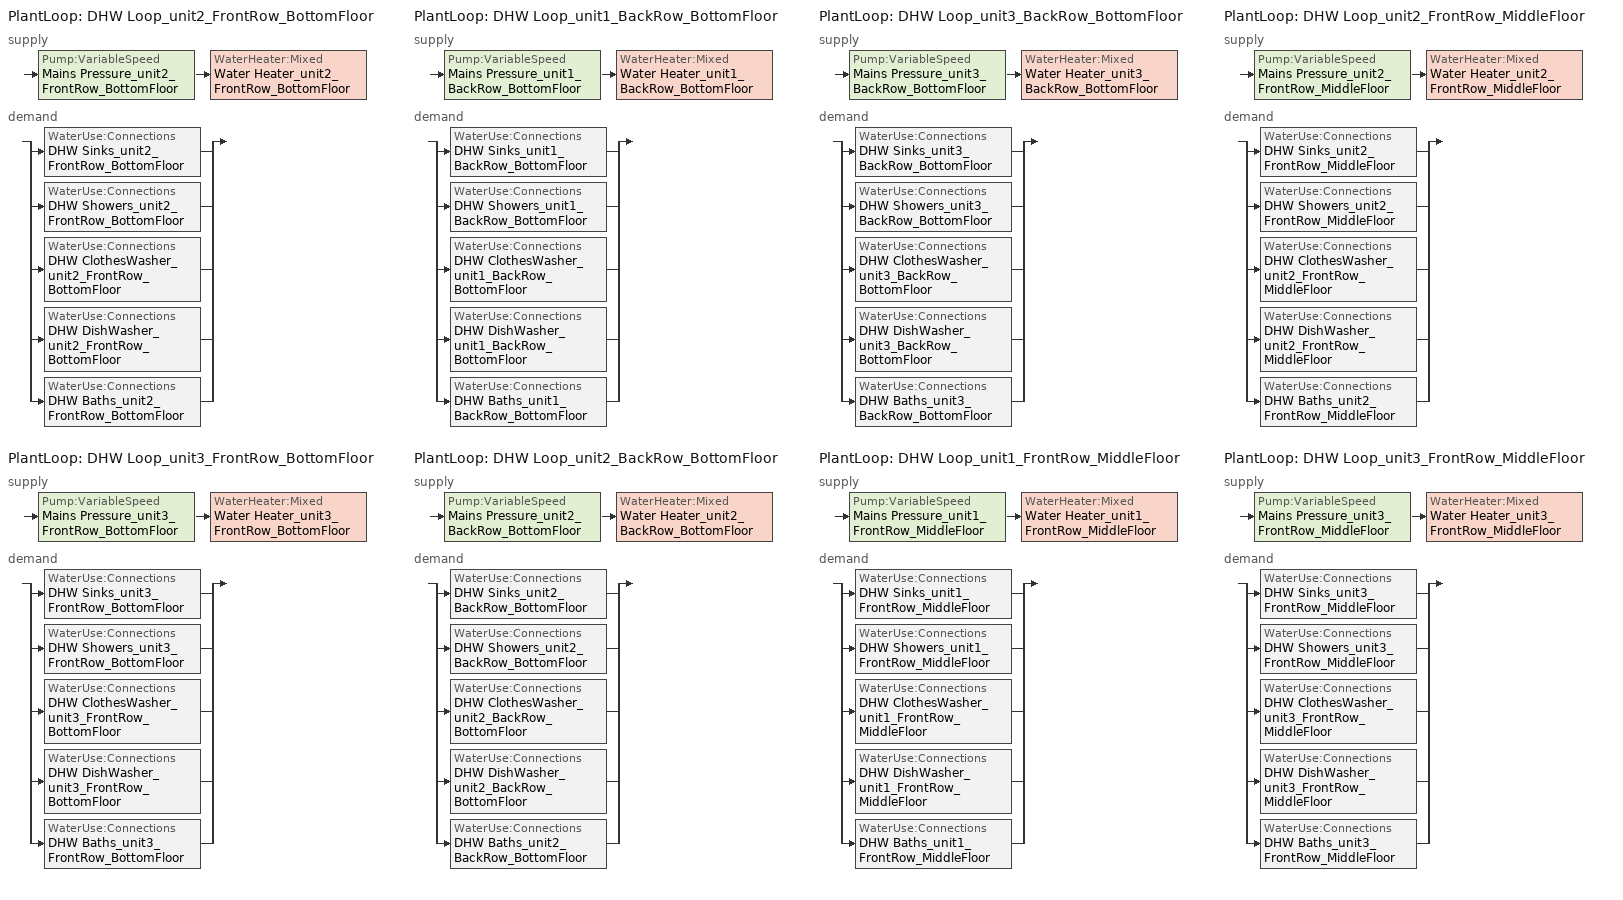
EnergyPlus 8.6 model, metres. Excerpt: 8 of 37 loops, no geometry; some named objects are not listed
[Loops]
PlantLoop 'DHW Loop_unit2_FrontRow_BottomFloor'
 supply: Pump:VariableSpeed 'Mains Pressure_unit2_FrontRow_BottomFloor' > WaterHeater:Mixed 'Water Heater_unit2_FrontRow_BottomFloor'
 demand: split
  | WaterUse:Connections 'DHW Sinks_unit2_FrontRow_BottomFloor'
  | WaterUse:Connections 'DHW Showers_unit2_FrontRow_BottomFloor'
  | WaterUse:Connections 'DHW ClothesWasher_unit2_FrontRow_BottomFloor'
  | WaterUse:Connections 'DHW DishWasher_unit2_FrontRow_BottomFloor'
  | WaterUse:Connections 'DHW Baths_unit2_FrontRow_BottomFloor'
PlantLoop 'DHW Loop_unit3_FrontRow_BottomFloor'
 supply: Pump:VariableSpeed 'Mains Pressure_unit3_FrontRow_BottomFloor' > WaterHeater:Mixed 'Water Heater_unit3_FrontRow_BottomFloor'
 demand: split
  | WaterUse:Connections 'DHW Sinks_unit3_FrontRow_BottomFloor'
  | WaterUse:Connections 'DHW Showers_unit3_FrontRow_BottomFloor'
  | WaterUse:Connections 'DHW ClothesWasher_unit3_FrontRow_BottomFloor'
  | WaterUse:Connections 'DHW DishWasher_unit3_FrontRow_BottomFloor'
  | WaterUse:Connections 'DHW Baths_unit3_FrontRow_BottomFloor'
PlantLoop 'DHW Loop_unit1_BackRow_BottomFloor'
 supply: Pump:VariableSpeed 'Mains Pressure_unit1_BackRow_BottomFloor' > WaterHeater:Mixed 'Water Heater_unit1_BackRow_BottomFloor'
 demand: split
  | WaterUse:Connections 'DHW Sinks_unit1_BackRow_BottomFloor'
  | WaterUse:Connections 'DHW Showers_unit1_BackRow_BottomFloor'
  | WaterUse:Connections 'DHW ClothesWasher_unit1_BackRow_BottomFloor'
  | WaterUse:Connections 'DHW DishWasher_unit1_BackRow_BottomFloor'
  | WaterUse:Connections 'DHW Baths_unit1_BackRow_BottomFloor'
PlantLoop 'DHW Loop_unit2_BackRow_BottomFloor'
 supply: Pump:VariableSpeed 'Mains Pressure_unit2_BackRow_BottomFloor' > WaterHeater:Mixed 'Water Heater_unit2_BackRow_BottomFloor'
 demand: split
  | WaterUse:Connections 'DHW Sinks_unit2_BackRow_BottomFloor'
  | WaterUse:Connections 'DHW Showers_unit2_BackRow_BottomFloor'
  | WaterUse:Connections 'DHW ClothesWasher_unit2_BackRow_BottomFloor'
  | WaterUse:Connections 'DHW DishWasher_unit2_BackRow_BottomFloor'
  | WaterUse:Connections 'DHW Baths_unit2_BackRow_BottomFloor'
PlantLoop 'DHW Loop_unit3_BackRow_BottomFloor'
 supply: Pump:VariableSpeed 'Mains Pressure_unit3_BackRow_BottomFloor' > WaterHeater:Mixed 'Water Heater_unit3_BackRow_BottomFloor'
 demand: split
  | WaterUse:Connections 'DHW Sinks_unit3_BackRow_BottomFloor'
  | WaterUse:Connections 'DHW Showers_unit3_BackRow_BottomFloor'
  | WaterUse:Connections 'DHW ClothesWasher_unit3_BackRow_BottomFloor'
  | WaterUse:Connections 'DHW DishWasher_unit3_BackRow_BottomFloor'
  | WaterUse:Connections 'DHW Baths_unit3_BackRow_BottomFloor'
PlantLoop 'DHW Loop_unit1_FrontRow_MiddleFloor'
 supply: Pump:VariableSpeed 'Mains Pressure_unit1_FrontRow_MiddleFloor' > WaterHeater:Mixed 'Water Heater_unit1_FrontRow_MiddleFloor'
 demand: split
  | WaterUse:Connections 'DHW Sinks_unit1_FrontRow_MiddleFloor'
  | WaterUse:Connections 'DHW Showers_unit1_FrontRow_MiddleFloor'
  | WaterUse:Connections 'DHW ClothesWasher_unit1_FrontRow_MiddleFloor'
  | WaterUse:Connections 'DHW DishWasher_unit1_FrontRow_MiddleFloor'
  | WaterUse:Connections 'DHW Baths_unit1_FrontRow_MiddleFloor'
PlantLoop 'DHW Loop_unit2_FrontRow_MiddleFloor'
 supply: Pump:VariableSpeed 'Mains Pressure_unit2_FrontRow_MiddleFloor' > WaterHeater:Mixed 'Water Heater_unit2_FrontRow_MiddleFloor'
 demand: split
  | WaterUse:Connections 'DHW Sinks_unit2_FrontRow_MiddleFloor'
  | WaterUse:Connections 'DHW Showers_unit2_FrontRow_MiddleFloor'
  | WaterUse:Connections 'DHW ClothesWasher_unit2_FrontRow_MiddleFloor'
  | WaterUse:Connections 'DHW DishWasher_unit2_FrontRow_MiddleFloor'
  | WaterUse:Connections 'DHW Baths_unit2_FrontRow_MiddleFloor'
PlantLoop 'DHW Loop_unit3_FrontRow_MiddleFloor'
 supply: Pump:VariableSpeed 'Mains Pressure_unit3_FrontRow_MiddleFloor' > WaterHeater:Mixed 'Water Heater_unit3_FrontRow_MiddleFloor'
 demand: split
  | WaterUse:Connections 'DHW Sinks_unit3_FrontRow_MiddleFloor'
  | WaterUse:Connections 'DHW Showers_unit3_FrontRow_MiddleFloor'
  | WaterUse:Connections 'DHW ClothesWasher_unit3_FrontRow_MiddleFloor'
  | WaterUse:Connections 'DHW DishWasher_unit3_FrontRow_MiddleFloor'
  | WaterUse:Connections 'DHW Baths_unit3_FrontRow_MiddleFloor'
[Pump:VariableSpeed] Rated Flow Rate {m3/s}=autosize; Rated Pump Head {Pa}=1; Rated Power Consumption {W}=0; Motor Efficiency=1; Fraction of Motor Inefficiencies to Fluid Stream=0; Coefficient 1 of the Part Load Performance Curve=0; Coefficient 2 of the Part Load Performance Curve=1; Coefficient 3 of the Part Load Performance Curve=0; Coefficient 4 of the Part Load Performance Curve=0; Minimum Flow Rate {m3/s}=0; Pump Control Type=Intermittent
Mains Pressure_unit2_FrontRow_BottomFloor; Mains Pressure_unit3_FrontRow_BottomFloor; Mains Pressure_unit1_BackRow_BottomFloor; Mains Pressure_unit2_BackRow_BottomFloor; Mains Pressure_unit3_BackRow_BottomFloor; Mains Pressure_unit1_FrontRow_MiddleFloor; Mains Pressure_unit2_FrontRow_MiddleFloor; Mains Pressure_unit3_FrontRow_MiddleFloor
[Sizing:Plant] Loop Type=Heating; Design Loop Exit Temperature {C}=48.8889; Loop Design Temperature Difference {deltaC}=5.55556
DHW Loop_unit2_FrontRow_BottomFloor; DHW Loop_unit3_FrontRow_BottomFloor; DHW Loop_unit1_BackRow_BottomFloor; DHW Loop_unit2_BackRow_BottomFloor; DHW Loop_unit3_BackRow_BottomFloor; DHW Loop_unit1_FrontRow_MiddleFloor; DHW Loop_unit2_FrontRow_MiddleFloor; DHW Loop_unit3_FrontRow_MiddleFloor
[PlantLoop] Fluid Type=Water; Maximum Loop Temperature {C}=100; Minimum Loop Temperature {C}=0; Maximum Loop Flow Rate {m3/s}=autosize; Minimum Loop Flow Rate {m3/s}=0; Plant Loop Volume {m3}=autocalculate; Load Distribution Scheme=Optimal
Name | Plant Equipment Operation Scheme
DHW Loop_unit2_FrontRow_BottomFloor | DHW Loop Operation_unit2_FrontRow_BottomFloor
DHW Loop_unit3_FrontRow_BottomFloor | DHW Loop Operation_unit3_FrontRow_BottomFloor
DHW Loop_unit1_BackRow_BottomFloor | DHW Loop Operation_unit1_BackRow_BottomFloor
DHW Loop_unit2_BackRow_BottomFloor | DHW Loop Operation_unit2_BackRow_BottomFloor
DHW Loop_unit3_BackRow_BottomFloor | DHW Loop Operation_unit3_BackRow_BottomFloor
DHW Loop_unit1_FrontRow_MiddleFloor | DHW Loop Operation_unit1_FrontRow_MiddleFloor
DHW Loop_unit2_FrontRow_MiddleFloor | DHW Loop Operation_unit2_FrontRow_MiddleFloor
DHW Loop_unit3_FrontRow_MiddleFloor | DHW Loop Operation_unit3_FrontRow_MiddleFloor
[PlantEquipmentList]
DHW Plant Equipment_unit2_FrontRow_BottomFloor: Water Heater_unit2_FrontRow_BottomFloor
DHW Plant Equipment_unit3_FrontRow_BottomFloor: Water Heater_unit3_FrontRow_BottomFloor
DHW Plant Equipment_unit1_BackRow_BottomFloor: Water Heater_unit1_BackRow_BottomFloor
DHW Plant Equipment_unit2_BackRow_BottomFloor: Water Heater_unit2_BackRow_BottomFloor
DHW Plant Equipment_unit3_BackRow_BottomFloor: Water Heater_unit3_BackRow_BottomFloor
DHW Plant Equipment_unit1_FrontRow_MiddleFloor: Water Heater_unit1_FrontRow_MiddleFloor
DHW Plant Equipment_unit2_FrontRow_MiddleFloor: Water Heater_unit2_FrontRow_MiddleFloor
DHW Plant Equipment_unit3_FrontRow_MiddleFloor: Water Heater_unit3_FrontRow_MiddleFloor
[PlantEquipmentOperation:HeatingLoad] Load Range 1 Lower Limit {W}=0; Load Range 1 Upper Limit {W}=1000000000000000
Name | Range 1 Equipment List
DHW Control Scheme_unit2_FrontRow_BottomFloor | DHW Plant Equipment_unit2_FrontRow_BottomFloor
DHW Control Scheme_unit3_FrontRow_BottomFloor | DHW Plant Equipment_unit3_FrontRow_BottomFloor
DHW Control Scheme_unit1_BackRow_BottomFloor | DHW Plant Equipment_unit1_BackRow_BottomFloor
DHW Control Scheme_unit2_BackRow_BottomFloor | DHW Plant Equipment_unit2_BackRow_BottomFloor
DHW Control Scheme_unit3_BackRow_BottomFloor | DHW Plant Equipment_unit3_BackRow_BottomFloor
DHW Control Scheme_unit1_FrontRow_MiddleFloor | DHW Plant Equipment_unit1_FrontRow_MiddleFloor
DHW Control Scheme_unit2_FrontRow_MiddleFloor | DHW Plant Equipment_unit2_FrontRow_MiddleFloor
DHW Control Scheme_unit3_FrontRow_MiddleFloor | DHW Plant Equipment_unit3_FrontRow_MiddleFloor
[PlantEquipmentOperationSchemes] Control Scheme 1 Schedule=always_avail
Name | Control Scheme 1
DHW Loop Operation_unit2_FrontRow_BottomFloor | DHW Control Scheme_unit2_FrontRow_BottomFloor
DHW Loop Operation_unit3_FrontRow_BottomFloor | DHW Control Scheme_unit3_FrontRow_BottomFloor
DHW Loop Operation_unit1_BackRow_BottomFloor | DHW Control Scheme_unit1_BackRow_BottomFloor
DHW Loop Operation_unit2_BackRow_BottomFloor | DHW Control Scheme_unit2_BackRow_BottomFloor
DHW Loop Operation_unit3_BackRow_BottomFloor | DHW Control Scheme_unit3_BackRow_BottomFloor
DHW Loop Operation_unit1_FrontRow_MiddleFloor | DHW Control Scheme_unit1_FrontRow_MiddleFloor
DHW Loop Operation_unit2_FrontRow_MiddleFloor | DHW Control Scheme_unit2_FrontRow_MiddleFloor
DHW Loop Operation_unit3_FrontRow_MiddleFloor | DHW Control Scheme_unit3_FrontRow_MiddleFloor
[SetpointManager:Scheduled] Control Variable=Temperature; Schedule=DHWSupplySetpoint
Name | Setpoint Node or NodeList
DHW Loop Setpoint Manager_unit2_FrontRow_BottomFloor | DHW Supply Outlet Node_unit2_FrontRow_BottomFloor
DHW Loop Setpoint Manager_unit3_FrontRow_BottomFloor | DHW Supply Outlet Node_unit3_FrontRow_BottomFloor
DHW Loop Setpoint Manager_unit1_BackRow_BottomFloor | DHW Supply Outlet Node_unit1_BackRow_BottomFloor
DHW Loop Setpoint Manager_unit2_BackRow_BottomFloor | DHW Supply Outlet Node_unit2_BackRow_BottomFloor
DHW Loop Setpoint Manager_unit3_BackRow_BottomFloor | DHW Supply Outlet Node_unit3_BackRow_BottomFloor
DHW Loop Setpoint Manager_unit1_FrontRow_MiddleFloor | DHW Supply Outlet Node_unit1_FrontRow_MiddleFloor
DHW Loop Setpoint Manager_unit2_FrontRow_MiddleFloor | DHW Supply Outlet Node_unit2_FrontRow_MiddleFloor
DHW Loop Setpoint Manager_unit3_FrontRow_MiddleFloor | DHW Supply Outlet Node_unit3_FrontRow_MiddleFloor
[WaterHeater:Mixed] Tank Volume {m3}=0.151416; Setpoint Temperature Schedule=dhw_setpt; Deadband Temperature Difference {deltaC}=2; Maximum Temperature Limit {C}=50; Heater Control Type=Cycle; Heater Maximum Capacity {W}=autosize; Heater Minimum Capacity {W}=0; Heater Ignition Minimum Flow Rate {m3/s}=0; Heater Fuel Type=naturalgas; Heater Thermal Efficiency=0.8; Ambient Temperature Indicator=Zone; Ambient Temperature Zone=living_unit1_FrontRow_BottomFloor; Off Cycle Loss Coefficient to Ambient Temperature {W/K}=6.27714; Off Cycle Loss Fraction to Zone=1; On Cycle Loss Coefficient to Ambient Temperature {W/K}=6.27714; On Cycle Loss Fraction to Zone=1; Peak Use Flow Rate {m3/s}=0; Use Side Effectiveness=1; Source Side Effectiveness=1; Use Side Design Flow Rate {m3/s}=autosize; Source Side Design Flow Rate {m3/s}=0; Indirect Water Heating Recovery Time {hr}=1.5
Water Heater_unit2_FrontRow_BottomFloor; Water Heater_unit3_FrontRow_BottomFloor; Water Heater_unit1_BackRow_BottomFloor; Water Heater_unit2_BackRow_BottomFloor; Water Heater_unit3_BackRow_BottomFloor; Water Heater_unit1_FrontRow_MiddleFloor; Water Heater_unit2_FrontRow_MiddleFloor; Water Heater_unit3_FrontRow_MiddleFloor
[WaterHeater:Sizing] Design Mode=ResidentialHUD-FHAMinimum; Number of Bedrooms=2; Number of Bathrooms=2
Water Heater_unit2_FrontRow_BottomFloor; Water Heater_unit3_FrontRow_BottomFloor; Water Heater_unit1_BackRow_BottomFloor; Water Heater_unit2_BackRow_BottomFloor; Water Heater_unit3_BackRow_BottomFloor; Water Heater_unit1_FrontRow_MiddleFloor; Water Heater_unit2_FrontRow_MiddleFloor; Water Heater_unit3_FrontRow_MiddleFloor
[WaterUse:Equipment]
Name | Peak Flow Rate {m3/s} | Flow Rate Fraction Schedule | Target Temperature Schedule
Clothes Washer_unit2_FrontRow_BottomFloor; Clothes Washer_unit3_FrontRow_BottomFloor; Clothes Washer_unit1_BackRow_BottomFloor; Clothes Washer_unit2_BackRow_BottomFloor; Clothes Washer_unit3_BackRow_BottomFloor; Clothes Washer_unit1_FrontRow_MiddleFloor; Clothes Washer_unit2_FrontRow_MiddleFloor; Clothes Washer_unit3_FrontRow_MiddleFloor | 1.08128e-06 | ClothesWasher | CWWaterTempSchedule
Dishwasher_unit2_FrontRow_BottomFloor; Dishwasher_unit3_FrontRow_BottomFloor; Dishwasher_unit1_BackRow_BottomFloor; Dishwasher_unit2_BackRow_BottomFloor; Dishwasher_unit3_BackRow_BottomFloor; Dishwasher_unit1_FrontRow_MiddleFloor; Dishwasher_unit2_FrontRow_MiddleFloor; Dishwasher_unit3_FrontRow_MiddleFloor | 4.24457e-07 | Dishwasher | DWWaterTempSchedule
Sinks_unit2_FrontRow_BottomFloor; Sinks_unit3_FrontRow_BottomFloor; Sinks_unit1_BackRow_BottomFloor; Sinks_unit2_BackRow_BottomFloor; Sinks_unit3_BackRow_BottomFloor; Sinks_unit1_FrontRow_MiddleFloor; Sinks_unit2_FrontRow_MiddleFloor; Sinks_unit3_FrontRow_MiddleFloor | 7.1934e-05 | BA_sink_sch | SSBWaterTempSchedule
Showers_unit2_FrontRow_BottomFloor; Showers_unit3_FrontRow_BottomFloor; Showers_unit1_BackRow_BottomFloor; Showers_unit2_BackRow_BottomFloor; Showers_unit3_BackRow_BottomFloor; Showers_unit1_FrontRow_MiddleFloor; Showers_unit2_FrontRow_MiddleFloor; Showers_unit3_FrontRow_MiddleFloor | 0.000141975 | BA_shower_sch | SSBWaterTempSchedule
Baths_unit2_FrontRow_BottomFloor; Baths_unit3_FrontRow_BottomFloor; Baths_unit1_BackRow_BottomFloor; Baths_unit2_BackRow_BottomFloor; Baths_unit3_BackRow_BottomFloor; Baths_unit1_FrontRow_MiddleFloor; Baths_unit2_FrontRow_MiddleFloor; Baths_unit3_FrontRow_MiddleFloor | 0.00027764 | BA_bath_sch | SSBWaterTempSchedule
[WaterUse:Connections] Drain Water Heat Exchanger Type=None
Name | Water Use Equipment 1
DHW Sinks_unit2_FrontRow_BottomFloor | Sinks_unit2_FrontRow_BottomFloor
DHW Showers_unit2_FrontRow_BottomFloor | Showers_unit2_FrontRow_BottomFloor
DHW ClothesWasher_unit2_FrontRow_BottomFloor | Clothes Washer_unit2_FrontRow_BottomFloor
DHW DishWasher_unit2_FrontRow_BottomFloor | Dishwasher_unit2_FrontRow_BottomFloor
DHW Baths_unit2_FrontRow_BottomFloor | Baths_unit2_FrontRow_BottomFloor
DHW Sinks_unit3_FrontRow_BottomFloor | Sinks_unit3_FrontRow_BottomFloor
DHW Showers_unit3_FrontRow_BottomFloor | Showers_unit3_FrontRow_BottomFloor
DHW ClothesWasher_unit3_FrontRow_BottomFloor | Clothes Washer_unit3_FrontRow_BottomFloor
DHW DishWasher_unit3_FrontRow_BottomFloor | Dishwasher_unit3_FrontRow_BottomFloor
DHW Baths_unit3_FrontRow_BottomFloor | Baths_unit3_FrontRow_BottomFloor
DHW Sinks_unit1_BackRow_BottomFloor | Sinks_unit1_BackRow_BottomFloor
DHW Showers_unit1_BackRow_BottomFloor | Showers_unit1_BackRow_BottomFloor
DHW ClothesWasher_unit1_BackRow_BottomFloor | Clothes Washer_unit1_BackRow_BottomFloor
DHW DishWasher_unit1_BackRow_BottomFloor | Dishwasher_unit1_BackRow_BottomFloor
DHW Baths_unit1_BackRow_BottomFloor | Baths_unit1_BackRow_BottomFloor
DHW Sinks_unit2_BackRow_BottomFloor | Sinks_unit2_BackRow_BottomFloor
DHW Showers_unit2_BackRow_BottomFloor | Showers_unit2_BackRow_BottomFloor
DHW ClothesWasher_unit2_BackRow_BottomFloor | Clothes Washer_unit2_BackRow_BottomFloor
DHW DishWasher_unit2_BackRow_BottomFloor | Dishwasher_unit2_BackRow_BottomFloor
DHW Baths_unit2_BackRow_BottomFloor | Baths_unit2_BackRow_BottomFloor
DHW Sinks_unit3_BackRow_BottomFloor | Sinks_unit3_BackRow_BottomFloor
DHW Showers_unit3_BackRow_BottomFloor | Showers_unit3_BackRow_BottomFloor
DHW ClothesWasher_unit3_BackRow_BottomFloor | Clothes Washer_unit3_BackRow_BottomFloor
DHW DishWasher_unit3_BackRow_BottomFloor | Dishwasher_unit3_BackRow_BottomFloor
DHW Baths_unit3_BackRow_BottomFloor | Baths_unit3_BackRow_BottomFloor
DHW Sinks_unit1_FrontRow_MiddleFloor | Sinks_unit1_FrontRow_MiddleFloor
DHW Showers_unit1_FrontRow_MiddleFloor | Showers_unit1_FrontRow_MiddleFloor
DHW ClothesWasher_unit1_FrontRow_MiddleFloor | Clothes Washer_unit1_FrontRow_MiddleFloor
DHW DishWasher_unit1_FrontRow_MiddleFloor | Dishwasher_unit1_FrontRow_MiddleFloor
DHW Baths_unit1_FrontRow_MiddleFloor | Baths_unit1_FrontRow_MiddleFloor
DHW Sinks_unit2_FrontRow_MiddleFloor | Sinks_unit2_FrontRow_MiddleFloor
DHW Showers_unit2_FrontRow_MiddleFloor | Showers_unit2_FrontRow_MiddleFloor
DHW ClothesWasher_unit2_FrontRow_MiddleFloor | Clothes Washer_unit2_FrontRow_MiddleFloor
DHW DishWasher_unit2_FrontRow_MiddleFloor | Dishwasher_unit2_FrontRow_MiddleFloor
DHW Baths_unit2_FrontRow_MiddleFloor | Baths_unit2_FrontRow_MiddleFloor
DHW Sinks_unit3_FrontRow_MiddleFloor | Sinks_unit3_FrontRow_MiddleFloor
DHW Showers_unit3_FrontRow_MiddleFloor | Showers_unit3_FrontRow_MiddleFloor
DHW ClothesWasher_unit3_FrontRow_MiddleFloor | Clothes Washer_unit3_FrontRow_MiddleFloor
DHW DishWasher_unit3_FrontRow_MiddleFloor | Dishwasher_unit3_FrontRow_MiddleFloor
DHW Baths_unit3_FrontRow_MiddleFloor | Baths_unit3_FrontRow_MiddleFloor
[Schedule:Compact]
BA_shower_sch: Through: 12/31, For: AllDays, Until: 1:00, 0.00169829, Until: 2:00, 0.000771949, Until: 3:00, 0.000463169, Until: 4:00, 0.000771949, Until: 5:00, 0.00216146, Until: 6:00, 0.00802827, Until: 7:00, 0.018218, Until: 8:00, 0.0180636, Until: 9:00, 0.014667, Until: 10:00, 0.0114248, Until: 11:00, 0.00926339, Until: 12:00, 0.00725632, Until: 13:00, 0.00524925, Until: 14:00, 0.0044773, Until: 15:00, 0.00401413, Until: 16:00, 0.00385974, Until: 17:00, 0.00463169, Until: 18:00, 0.0060212, Until: 19:00, 0.00648437, Until: 20:00, 0.00648437, Until: 21:00, 0.00648437, Until: 22:00, 0.00632998, Until: 23:00, 0.0044773, Until: 24:00, 0.00324219
BA_bath_sch: Through: 12/31, For: AllDays, Until: 1:00, 0.000158034, Until: 2:00, 7.9017e-05, Until: 3:00, 7.9017e-05, Until: 4:00, 7.9017e-05, Until: 5:00, 0.000158034, Until: 6:00, 0.000375331, Until: 7:00, 0.000908695, Until: 8:00, 0.00114575, Until: 9:00, 0.00130378, Until: 10:00, 0.00114575, Until: 11:00, 0.000908695, Until: 12:00, 0.000691398, Until: 13:00, 0.000612382, Until: 14:00, 0.000454348, Until: 15:00, 0.000454348, Until: 16:00, 0.000454348, Until: 17:00, 0.000770415, Until: 18:00, 0.000908695, Until: 19:00, 0.00152108, Until: 20:00, 0.00197542, Until: 21:00, 0.00197542, Until: 22:00, 0.00152108, Until: 23:00, 0.00130378, Until: 24:00, 0.000770415
BA_sink_sch: Through: 12/31, For: AllDays, Until: 1:00, 0.00380543, Until: 2:00, 0.00190272, Until: 3:00, 0.00135908, Until: 4:00, 0.00135908, Until: 5:00, 0.00190272, Until: 6:00, 0.0048927, Until: 7:00, 0.0114163, Until: 8:00, 0.0168526, Until: 9:00, 0.0179399, Until: 10:00, 0.0168526, Until: 11:00, 0.0146781, Until: 12:00, 0.0135908, Until: 13:00, 0.013319, Until: 14:00, 0.0122317, Until: 15:00, 0.0116881, Until: 16:00, 0.0111445, Until: 17:00, 0.0130472, Until: 18:00, 0.0176681, Until: 19:00, 0.0203863, Until: 20:00, 0.0187554, Until: 21:00, 0.0154936, Until: 22:00, 0.0130472, Until: 23:00, 0.0108727, Until: 24:00, 0.00733905
dhw_setpt: Through: 12/31, For: AllDays, Until 24:00, 48
always_avail: Through: 12/31, For: AllDays, Until: 24:00, 1
[Schedule:Day:Hourly]
DishwasherWeekday: 0.115342, 0.0512463, 0.0383972, 0.0256232, 0.0256232, 0.0768695, 0.153814, 0.230759, 0.435969, 0.487216, 0.42312, 0.359025, 0.307703, 0.346176, 0.28208, 0.269231, 0.28208, 0.371799, 0.653954, 0.833467, 0.679577, 0.500065, 0.333327, 0.230759
DishwasherWeekend: 0.123581, 0.0549068, 0.0411398, 0.0274534, 0.0274534, 0.0823602, 0.164801, 0.247242, 0.46711, 0.522017, 0.453343, 0.384669, 0.329682, 0.370903, 0.302229, 0.288462, 0.302229, 0.398356, 0.700665, 0.893, 0.728119, 0.535784, 0.357136, 0.247242
DishwasherVacation; ClothesWasherVacation: 0, 0, 0, 0, 0, 0, 0, 0, 0, 0, 0, 0, 0, 0, 0, 0, 0, 0, 0, 0, 0, 0, 0, 0
ClothesWasherWeekday: 0.0792923, 0.0634168, 0.031666, 0.031666, 0.0634168, 0.0951677, 0.190335, 0.412507, 0.618802, 0.72993, 0.714055, 0.634678, 0.571176, 0.507759, 0.444257, 0.412507, 0.428382, 0.412507, 0.412507, 0.412507, 0.412507, 0.396631, 0.269713, 0.142794
ClothesWasherWeekend: 0.0970065, 0.0775844, 0.0387403, 0.0387403, 0.0775844, 0.116429, 0.232857, 0.504662, 0.757045, 0.893, 0.873578, 0.776468, 0.698779, 0.621195, 0.543507, 0.504662, 0.524084, 0.504662, 0.504662, 0.504662, 0.504662, 0.48524, 0.329968, 0.174695
[Schedule:Week:Compact]
DishwasherWeek: For: Weekdays, DishwasherWeekday, For: CustomDay1, DishwasherVacation, For: AllOtherDays, DishwasherWeekend
ClothesWasherWeek: For: Weekdays, ClothesWasherWeekday, For: CustomDay1, ClothesWasherVacation, For: AllOtherDays, ClothesWasherWeekend
[Schedule:Year]
Dishwasher: DishwasherWeek, 1, 1, 12, 31
ClothesWasher: ClothesWasherWeek, 1, 1, 12, 31
[Schedule:Constant]
Name | Hourly Value
DWWaterTempSchedule; CWWaterTempSchedule; DHWSupplySetpoint | 48.8889
SSBWaterTempSchedule | 40.5556
